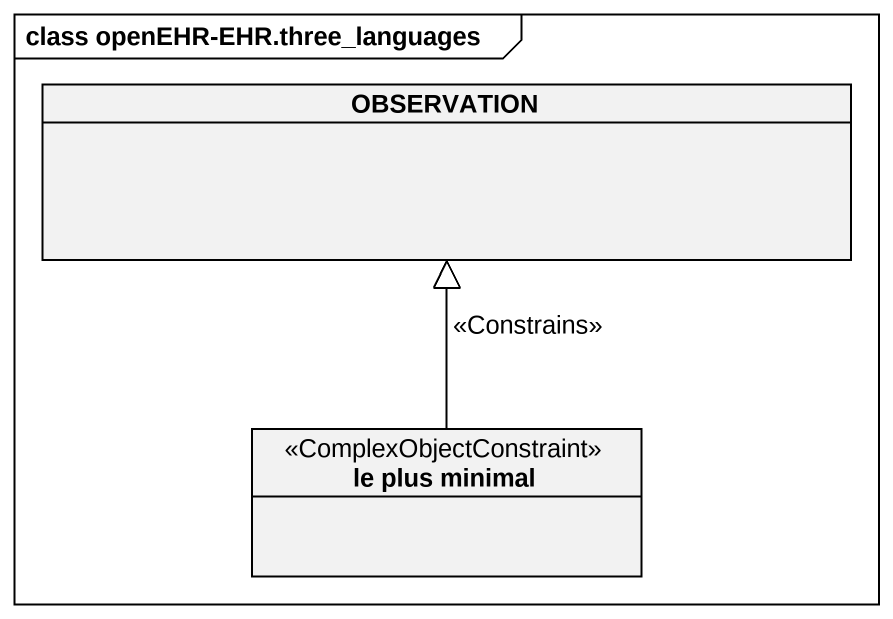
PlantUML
@startuml
mainframe class openEHR-EHR.three_languages
hide circle
hide empty members
class OBSERVATION
class "le plus minimal" as le_plus_minimal <<ComplexObjectConstraint>>
le_plus_minimal -up-|> OBSERVATION : <<Constrains>>
@enduml
